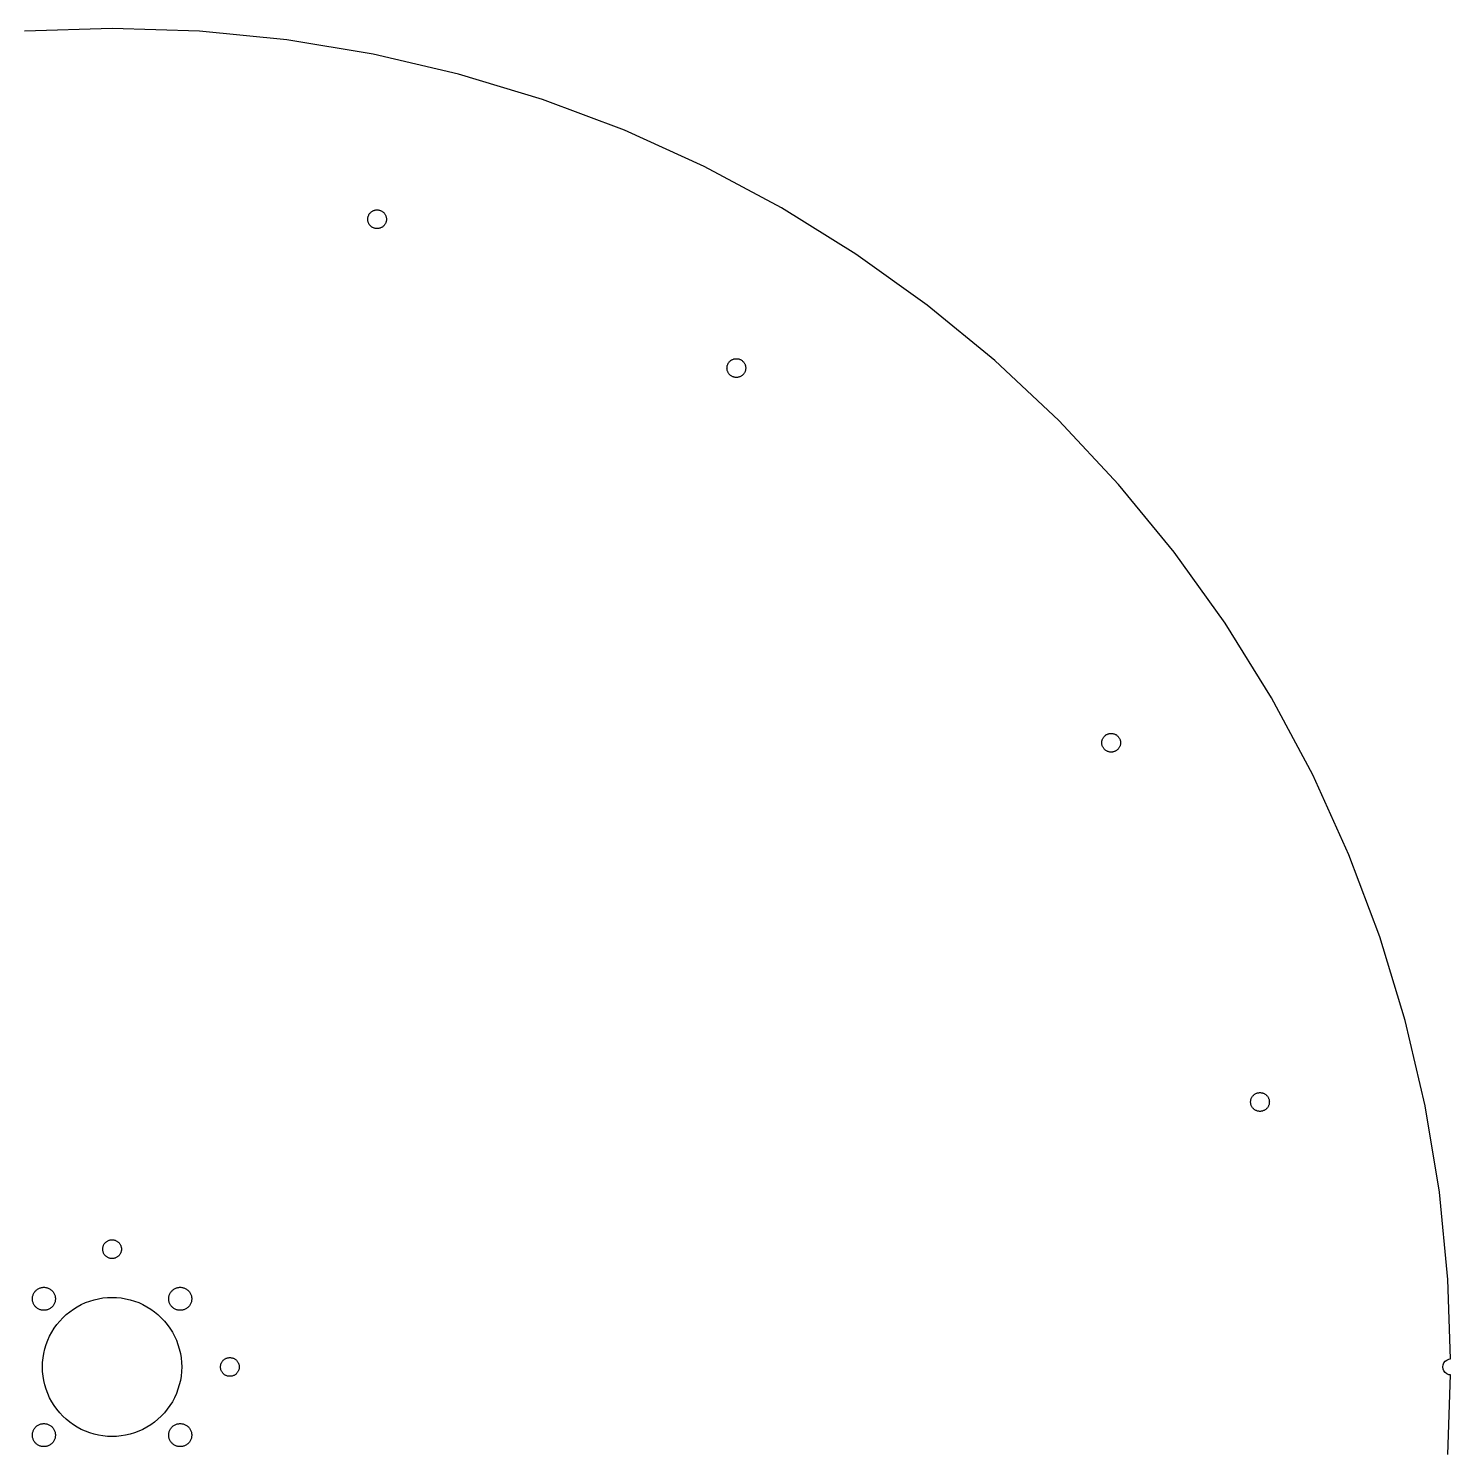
# Model space of a CAD drawing. Header units: metres. Extents: x -250 to 250, y -250 to 250.
# Drawn here: x -15.6 to 250, y -15.6 to 250 of the extents above; entities that cross this region are included whole.
import ezdxf

# ---------------------------------------------------------------- set-up
doc = ezdxf.new("R2010")
doc.units = ezdxf.units.M

msp = doc.modelspace()

# ---------------------------------------------------------------- linework, layer by layer
for p, q in [((0, 250), (-16.3508, 249.465)), ((16.3508, 249.465), (0, 250)), ((32.6315, 247.861), (16.3508, 249.465)), ((48.7726, 245.196), (32.6315, 247.861)), ((64.7048, 241.481), (48.7726, 245.196)), ((80.3599, 236.733), (64.7048, 241.481)), ((95.6709, 230.97), (80.3599, 236.733)), ((110.572, 224.218), (95.6709, 230.97)), ((125, 216.506), (110.572, 224.218)), ((47.9197, 215.135), (47.9737, 215.236)), ((47.9737, 215.236), (48.0341, 215.334)), ((48.0341, 215.334), (48.1009, 215.427)), ((48.1009, 215.427), (48.1735, 215.515)), ((48.1735, 215.515), (48.2518, 215.599)), ((48.2518, 215.599), (48.3354, 215.677)), ((48.3354, 215.677), (48.4239, 215.75)), ((48.4239, 215.75), (48.517, 215.816)), ((48.517, 215.816), (48.6142, 215.877)), ((48.6142, 215.877), (48.7152, 215.931)), ((48.7152, 215.931), (48.8195, 215.978)), ((48.8195, 215.978), (48.9267, 216.019)), ((48.9267, 216.019), (49.0363, 216.052)), ((49.0363, 216.052), (49.1478, 216.078)), ((49.1478, 216.078), (49.2608, 216.096)), ((49.2608, 216.096), (49.3748, 216.108)), ((49.3748, 216.108), (49.4892, 216.111)), ((49.4892, 216.111), (49.6037, 216.108)), ((49.6037, 216.108), (49.7177, 216.096)), ((49.7177, 216.096), (49.8306, 216.078)), ((49.8306, 216.078), (49.9422, 216.052)), ((49.9422, 216.052), (50.0517, 216.019)), ((50.0517, 216.019), (50.1589, 215.978)), ((50.1589, 215.978), (50.2632, 215.931)), ((50.2632, 215.931), (50.3642, 215.877)), ((50.3642, 215.877), (50.4615, 215.816)), ((50.4615, 215.816), (50.5546, 215.75)), ((50.5546, 215.75), (50.6431, 215.677)), ((50.6431, 215.677), (50.7267, 215.599)), ((50.7267, 215.599), (50.8049, 215.515)), ((50.8049, 215.515), (50.8776, 215.427)), ((50.8776, 215.427), (50.9443, 215.334)), ((50.9443, 215.334), (51.0048, 215.236)), ((51.0048, 215.236), (51.0587, 215.135)), ((138.893, 207.867), (125, 216.506)), ((47.7392, 214.361), (47.743, 214.476)), ((47.743, 214.247), (47.7392, 214.361)), ((47.743, 214.476), (47.7542, 214.59)), ((47.7542, 214.133), (47.743, 214.247)), ((47.7542, 214.59), (47.7729, 214.703)), ((47.7729, 214.02), (47.7542, 214.133)), ((47.7729, 214.703), (47.7989, 214.814)), ((47.7989, 213.908), (47.7729, 214.02)), ((47.7989, 214.814), (47.8321, 214.924)), ((47.8321, 213.799), (47.7989, 213.908)), ((47.8321, 214.924), (47.8724, 215.031)), ((47.8724, 213.692), (47.8321, 213.799)), ((47.8724, 215.031), (47.9197, 215.135)), ((47.9197, 213.587), (47.8724, 213.692)), ((47.9737, 213.486), (47.9197, 213.587)), ((48.0341, 213.389), (47.9737, 213.486)), ((48.1009, 213.296), (48.0341, 213.389)), ((48.1735, 213.208), (48.1009, 213.296)), ((48.2518, 213.124), (48.1735, 213.208)), ((48.3354, 213.046), (48.2518, 213.124)), ((48.4239, 212.973), (48.3354, 213.046)), ((48.517, 212.906), (48.4239, 212.973)), ((48.6142, 212.846), (48.517, 212.906)), ((48.7152, 212.792), (48.6142, 212.846)), ((48.8195, 212.745), (48.7152, 212.792)), ((48.9267, 212.704), (48.8195, 212.745)), ((49.0363, 212.671), (48.9267, 212.704)), ((49.1478, 212.645), (49.0363, 212.671)), ((49.2608, 212.626), (49.1478, 212.645)), ((49.3748, 212.615), (49.2608, 212.626)), ((49.4892, 212.611), (49.3748, 212.615)), ((49.6037, 212.615), (49.4892, 212.611)), ((49.7177, 212.626), (49.6037, 212.615)), ((49.8306, 212.645), (49.7177, 212.626)), ((49.9422, 212.671), (49.8306, 212.645)), ((50.0517, 212.704), (49.9422, 212.671)), ((50.1589, 212.745), (50.0517, 212.704)), ((50.2632, 212.792), (50.1589, 212.745)), ((50.3642, 212.846), (50.2632, 212.792)), ((50.4615, 212.906), (50.3642, 212.846)), ((50.5546, 212.973), (50.4615, 212.906)), ((50.6431, 213.046), (50.5546, 212.973)), ((50.7267, 213.124), (50.6431, 213.046)), ((50.8049, 213.208), (50.7267, 213.124)), ((50.8776, 213.296), (50.8049, 213.208)), ((50.9443, 213.389), (50.8776, 213.296)), ((51.0048, 213.486), (50.9443, 213.389)), ((51.0587, 213.587), (51.0048, 213.486)), ((51.0587, 215.135), (51.106, 215.031)), ((51.106, 213.692), (51.0587, 213.587)), ((51.106, 215.031), (51.1463, 214.924)), ((51.1463, 213.799), (51.106, 213.692)), ((51.1463, 214.924), (51.1796, 214.814)), ((51.1796, 213.908), (51.1463, 213.799)), ((51.1796, 214.814), (51.2056, 214.703)), ((51.2056, 214.02), (51.1796, 213.908)), ((51.2056, 214.703), (51.2243, 214.59)), ((51.2243, 214.133), (51.2056, 214.02)), ((51.2243, 214.59), (51.2355, 214.476)), ((51.2355, 214.247), (51.2243, 214.133)), ((51.2355, 214.476), (51.2392, 214.361)), ((51.2392, 214.361), (51.2355, 214.247)), ((152.19, 198.338), (138.893, 207.867)), ((164.836, 187.96), (152.19, 198.338)), ((114.832, 186.571), (114.836, 186.685)), ((114.836, 186.456), (114.832, 186.571)), ((114.836, 186.685), (114.847, 186.799)), ((114.847, 186.342), (114.836, 186.456)), ((114.847, 186.799), (114.866, 186.912)), ((114.866, 186.229), (114.847, 186.342)), ((114.866, 186.912), (114.892, 187.024)), ((114.892, 186.118), (114.866, 186.229)), ((114.892, 187.024), (114.925, 187.133)), ((114.925, 186.008), (114.892, 186.118)), ((114.925, 187.133), (114.965, 187.24)), ((114.965, 185.901), (114.925, 186.008)), ((114.965, 187.24), (115.013, 187.345)), ((115.013, 187.345), (115.067, 187.446)), ((115.067, 187.446), (115.127, 187.543)), ((115.127, 187.543), (115.194, 187.636)), ((115.194, 187.636), (115.267, 187.724)), ((115.267, 187.724), (115.345, 187.808)), ((115.345, 187.808), (115.428, 187.886)), ((115.428, 187.886), (115.517, 187.959)), ((115.517, 187.959), (115.61, 188.026)), ((115.61, 188.026), (115.707, 188.086)), ((115.707, 188.086), (115.808, 188.14)), ((115.808, 188.14), (115.913, 188.187)), ((115.913, 188.187), (116.02, 188.228)), ((116.02, 188.228), (116.129, 188.261)), ((116.129, 188.261), (116.241, 188.287)), ((116.241, 188.287), (116.354, 188.306)), ((116.354, 188.306), (116.468, 188.317)), ((116.468, 188.317), (116.582, 188.321)), ((116.582, 188.321), (116.697, 188.317)), ((116.697, 188.317), (116.811, 188.306)), ((116.811, 188.306), (116.924, 188.287)), ((116.924, 188.287), (117.035, 188.261)), ((117.035, 188.261), (117.145, 188.228)), ((117.145, 188.228), (117.252, 188.187)), ((117.252, 188.187), (117.356, 188.14)), ((117.356, 188.14), (117.457, 188.086)), ((117.457, 188.086), (117.554, 188.026)), ((117.554, 188.026), (117.648, 187.959)), ((117.648, 187.959), (117.736, 187.886)), ((117.736, 187.886), (117.82, 187.808)), ((117.82, 187.808), (117.898, 187.724)), ((117.898, 187.724), (117.971, 187.636)), ((117.971, 187.636), (118.037, 187.543)), ((118.037, 187.543), (118.098, 187.446)), ((118.098, 187.446), (118.152, 187.345)), ((118.152, 187.345), (118.199, 187.24)), ((118.199, 187.24), (118.239, 187.133)), ((118.239, 186.008), (118.199, 185.901)), ((118.239, 187.133), (118.273, 187.024)), ((118.273, 186.118), (118.239, 186.008)), ((118.273, 187.024), (118.299, 186.912)), ((118.299, 186.229), (118.273, 186.118)), ((118.299, 186.912), (118.317, 186.799)), ((118.317, 186.342), (118.299, 186.229)), ((118.317, 186.799), (118.328, 186.685)), ((118.328, 186.456), (118.317, 186.342)), ((118.328, 186.685), (118.332, 186.571)), ((118.332, 186.571), (118.328, 186.456)), ((176.777, 176.777), (164.836, 187.96)), ((115.013, 185.797), (114.965, 185.901)), ((115.067, 185.696), (115.013, 185.797)), ((115.127, 185.598), (115.067, 185.696)), ((115.194, 185.505), (115.127, 185.598)), ((115.267, 185.417), (115.194, 185.505)), ((115.345, 185.333), (115.267, 185.417)), ((115.428, 185.255), (115.345, 185.333)), ((115.517, 185.182), (115.428, 185.255)), ((115.61, 185.116), (115.517, 185.182)), ((115.707, 185.055), (115.61, 185.116)), ((115.808, 185.001), (115.707, 185.055)), ((115.913, 184.954), (115.808, 185.001)), ((116.02, 184.913), (115.913, 184.954)), ((116.129, 184.88), (116.02, 184.913)), ((116.241, 184.854), (116.129, 184.88)), ((116.354, 184.836), (116.241, 184.854)), ((116.468, 184.824), (116.354, 184.836)), ((116.582, 184.821), (116.468, 184.824)), ((116.697, 184.824), (116.582, 184.821)), ((116.811, 184.836), (116.697, 184.824)), ((116.924, 184.854), (116.811, 184.836)), ((117.035, 184.88), (116.924, 184.854)), ((117.145, 184.913), (117.035, 184.88)), ((117.252, 184.954), (117.145, 184.913)), ((117.356, 185.001), (117.252, 184.954)), ((117.457, 185.055), (117.356, 185.001)), ((117.554, 185.116), (117.457, 185.055)), ((117.648, 185.182), (117.554, 185.116)), ((117.736, 185.255), (117.648, 185.182)), ((117.82, 185.333), (117.736, 185.255)), ((117.898, 185.417), (117.82, 185.333)), ((117.971, 185.505), (117.898, 185.417)), ((118.037, 185.598), (117.971, 185.505)), ((118.098, 185.696), (118.037, 185.598)), ((118.152, 185.797), (118.098, 185.696)), ((118.199, 185.901), (118.152, 185.797)), ((187.96, 164.836), (176.777, 176.777)), ((198.338, 152.19), (187.96, 164.836)), ((207.867, 138.893), (198.338, 152.19)), ((216.506, 125), (207.867, 138.893)), ((224.218, 110.572), (216.506, 125)), ((184.836, 116.811), (184.854, 116.924)), ((184.854, 116.924), (184.88, 117.035)), ((184.88, 117.035), (184.913, 117.145)), ((184.913, 117.145), (184.954, 117.252)), ((184.954, 117.252), (185.001, 117.356)), ((185.001, 117.356), (185.055, 117.457)), ((185.055, 117.457), (185.116, 117.554)), ((185.116, 117.554), (185.182, 117.648)), ((185.182, 117.648), (185.255, 117.736)), ((185.255, 117.736), (185.333, 117.82)), ((185.333, 117.82), (185.417, 117.898)), ((185.417, 117.898), (185.505, 117.971)), ((185.505, 117.971), (185.598, 118.037)), ((185.598, 118.037), (185.696, 118.098)), ((185.696, 118.098), (185.797, 118.152)), ((185.797, 118.152), (185.901, 118.199)), ((185.901, 118.199), (186.008, 118.239)), ((186.008, 118.239), (186.118, 118.273)), ((186.118, 118.273), (186.229, 118.299)), ((186.229, 118.299), (186.342, 118.317)), ((186.342, 118.317), (186.456, 118.328)), ((186.456, 118.328), (186.571, 118.332)), ((186.571, 118.332), (186.685, 118.328)), ((186.685, 118.328), (186.799, 118.317)), ((186.799, 118.317), (186.912, 118.299)), ((186.912, 118.299), (187.024, 118.273)), ((187.024, 118.273), (187.133, 118.239)), ((187.133, 118.239), (187.24, 118.199)), ((187.24, 118.199), (187.345, 118.152)), ((187.345, 118.152), (187.446, 118.098)), ((187.446, 118.098), (187.543, 118.037)), ((187.543, 118.037), (187.636, 117.971)), ((187.636, 117.971), (187.724, 117.898)), ((187.724, 117.898), (187.808, 117.82)), ((187.808, 117.82), (187.886, 117.736)), ((187.886, 117.736), (187.959, 117.648)), ((187.959, 117.648), (188.026, 117.554)), ((188.026, 117.554), (188.086, 117.457)), ((188.086, 117.457), (188.14, 117.356)), ((188.14, 117.356), (188.187, 117.252)), ((188.187, 117.252), (188.228, 117.145)), ((188.228, 117.145), (188.261, 117.035)), ((188.261, 117.035), (188.287, 116.924)), ((188.287, 116.924), (188.306, 116.811)), ((184.821, 116.582), (184.824, 116.697)), ((184.824, 116.468), (184.821, 116.582)), ((184.824, 116.697), (184.836, 116.811)), ((184.836, 116.354), (184.824, 116.468)), ((184.854, 116.241), (184.836, 116.354)), ((184.88, 116.129), (184.854, 116.241)), ((184.913, 116.02), (184.88, 116.129)), ((184.954, 115.913), (184.913, 116.02)), ((185.001, 115.808), (184.954, 115.913)), ((185.055, 115.707), (185.001, 115.808)), ((185.116, 115.61), (185.055, 115.707)), ((185.182, 115.517), (185.116, 115.61)), ((185.255, 115.428), (185.182, 115.517)), ((185.333, 115.345), (185.255, 115.428)), ((185.417, 115.267), (185.333, 115.345)), ((185.505, 115.194), (185.417, 115.267)), ((185.598, 115.127), (185.505, 115.194)), ((185.696, 115.067), (185.598, 115.127)), ((185.797, 115.013), (185.696, 115.067)), ((185.901, 114.965), (185.797, 115.013)), ((186.008, 114.925), (185.901, 114.965)), ((186.118, 114.892), (186.008, 114.925)), ((186.229, 114.866), (186.118, 114.892)), ((186.342, 114.847), (186.229, 114.866)), ((186.456, 114.836), (186.342, 114.847)), ((186.571, 114.832), (186.456, 114.836)), ((186.685, 114.836), (186.571, 114.832)), ((186.799, 114.847), (186.685, 114.836)), ((186.912, 114.866), (186.799, 114.847)), ((187.024, 114.892), (186.912, 114.866)), ((187.133, 114.925), (187.024, 114.892)), ((187.24, 114.965), (187.133, 114.925)), ((187.345, 115.013), (187.24, 114.965)), ((187.446, 115.067), (187.345, 115.013)), ((187.543, 115.127), (187.446, 115.067)), ((187.636, 115.194), (187.543, 115.127)), ((187.724, 115.267), (187.636, 115.194)), ((187.808, 115.345), (187.724, 115.267)), ((187.886, 115.428), (187.808, 115.345)), ((187.959, 115.517), (187.886, 115.428)), ((188.026, 115.61), (187.959, 115.517)), ((188.086, 115.707), (188.026, 115.61)), ((188.14, 115.808), (188.086, 115.707)), ((188.187, 115.913), (188.14, 115.808)), ((188.228, 116.02), (188.187, 115.913)), ((188.261, 116.129), (188.228, 116.02)), ((188.287, 116.241), (188.261, 116.129)), ((188.306, 116.354), (188.287, 116.241)), ((188.306, 116.811), (188.317, 116.697)), ((188.317, 116.468), (188.306, 116.354)), ((188.317, 116.697), (188.321, 116.582)), ((188.321, 116.582), (188.317, 116.468)), ((230.97, 95.6709), (224.218, 110.572)), ((236.733, 80.3599), (230.97, 95.6709)), ((241.481, 64.7048), (236.733, 80.3599)), ((245.196, 48.7726), (241.481, 64.7048)), ((212.906, 50.4615), (212.973, 50.5546)), ((212.973, 50.5546), (213.046, 50.6431)), ((213.046, 50.6431), (213.124, 50.7267)), ((213.124, 50.7267), (213.208, 50.8049)), ((213.208, 50.8049), (213.296, 50.8776)), ((213.296, 50.8776), (213.389, 50.9443)), ((213.389, 50.9443), (213.486, 51.0048)), ((213.486, 51.0048), (213.587, 51.0587)), ((213.587, 51.0587), (213.692, 51.106)), ((213.692, 51.106), (213.799, 51.1463)), ((213.799, 51.1463), (213.908, 51.1796)), ((213.908, 51.1796), (214.02, 51.2056)), ((214.02, 51.2056), (214.133, 51.2243)), ((214.133, 51.2243), (214.247, 51.2355)), ((214.247, 51.2355), (214.361, 51.2392)), ((214.361, 51.2392), (214.476, 51.2355)), ((214.476, 51.2355), (214.59, 51.2243)), ((214.59, 51.2243), (214.703, 51.2056)), ((214.703, 51.2056), (214.814, 51.1796)), ((214.814, 51.1796), (214.924, 51.1463)), ((214.924, 51.1463), (215.031, 51.106)), ((215.031, 51.106), (215.135, 51.0587)), ((215.135, 51.0587), (215.236, 51.0048)), ((215.236, 51.0048), (215.334, 50.9443)), ((215.334, 50.9443), (215.427, 50.8776)), ((215.427, 50.8776), (215.515, 50.8049)), ((215.515, 50.8049), (215.599, 50.7267)), ((215.599, 50.7267), (215.677, 50.6431)), ((215.677, 50.6431), (215.75, 50.5546)), ((215.75, 50.5546), (215.816, 50.4615)), ((212.611, 49.4892), (212.615, 49.6037)), ((212.615, 49.3748), (212.611, 49.4892)), ((212.615, 49.6037), (212.626, 49.7177)), ((212.626, 49.2608), (212.615, 49.3748)), ((212.626, 49.7177), (212.645, 49.8306)), ((212.645, 49.1478), (212.626, 49.2608)), ((212.645, 49.8306), (212.671, 49.9422)), ((212.671, 49.0363), (212.645, 49.1478)), ((212.671, 49.9422), (212.704, 50.0517)), ((212.704, 48.9267), (212.671, 49.0363)), ((212.704, 50.0517), (212.745, 50.1589)), ((212.745, 48.8195), (212.704, 48.9267)), ((212.745, 50.1589), (212.792, 50.2632)), ((212.792, 48.7152), (212.745, 48.8195)), ((212.792, 50.2632), (212.846, 50.3642)), ((212.846, 48.6142), (212.792, 48.7152)), ((212.846, 50.3642), (212.906, 50.4615)), ((212.906, 48.517), (212.846, 48.6142)), ((212.973, 48.4239), (212.906, 48.517)), ((213.046, 48.3354), (212.973, 48.4239)), ((213.124, 48.2518), (213.046, 48.3354)), ((213.208, 48.1735), (213.124, 48.2518)), ((213.296, 48.1009), (213.208, 48.1735)), ((213.389, 48.0341), (213.296, 48.1009)), ((213.486, 47.9737), (213.389, 48.0341)), ((213.587, 47.9197), (213.486, 47.9737)), ((213.692, 47.8724), (213.587, 47.9197)), ((213.799, 47.8321), (213.692, 47.8724)), ((213.908, 47.7989), (213.799, 47.8321)), ((214.924, 47.8321), (214.814, 47.7989)), ((215.031, 47.8724), (214.924, 47.8321)), ((215.135, 47.9197), (215.031, 47.8724)), ((215.236, 47.9737), (215.135, 47.9197)), ((215.334, 48.0341), (215.236, 47.9737)), ((215.427, 48.1009), (215.334, 48.0341)), ((215.515, 48.1735), (215.427, 48.1009)), ((215.599, 48.2518), (215.515, 48.1735)), ((215.677, 48.3354), (215.599, 48.2518)), ((215.75, 48.4239), (215.677, 48.3354)), ((215.816, 48.517), (215.75, 48.4239)), ((215.816, 50.4615), (215.877, 50.3642)), ((215.877, 48.6142), (215.816, 48.517)), ((215.877, 50.3642), (215.931, 50.2632)), ((215.931, 48.7152), (215.877, 48.6142)), ((215.931, 50.2632), (215.978, 50.1589)), ((215.978, 48.8195), (215.931, 48.7152)), ((215.978, 50.1589), (216.019, 50.0517)), ((216.019, 48.9267), (215.978, 48.8195)), ((216.019, 50.0517), (216.052, 49.9422)), ((216.052, 49.0363), (216.019, 48.9267)), ((216.052, 49.9422), (216.078, 49.8306)), ((216.078, 49.1478), (216.052, 49.0363)), ((216.078, 49.8306), (216.096, 49.7177)), ((216.096, 49.2608), (216.078, 49.1478)), ((216.096, 49.7177), (216.108, 49.6037)), ((216.108, 49.3748), (216.096, 49.2608)), ((216.108, 49.6037), (216.111, 49.4892)), ((216.111, 49.4892), (216.108, 49.3748)), ((247.861, 32.6315), (245.196, 48.7726)), ((214.02, 47.7729), (213.908, 47.7989)), ((214.133, 47.7542), (214.02, 47.7729)), ((214.247, 47.743), (214.133, 47.7542)), ((214.361, 47.7392), (214.247, 47.743)), ((214.476, 47.743), (214.361, 47.7392)), ((214.59, 47.7542), (214.476, 47.743)), ((214.703, 47.7729), (214.59, 47.7542)), ((214.814, 47.7989), (214.703, 47.7729)), ((249.465, 16.3508), (247.861, 32.6315)), ((-1.75, 22), (-1.74625, 22.1144)), ((-1.74625, 21.8855), (-1.75, 22)), ((-1.74625, 22.1144), (-1.73502, 22.2284)), ((-1.73502, 21.7716), (-1.74625, 21.8855)), ((-1.73502, 22.2284), (-1.71637, 22.3414)), ((-1.71637, 21.6586), (-1.73502, 21.7716)), ((-1.71637, 22.3414), (-1.69037, 22.4529)), ((-1.69037, 21.5471), (-1.71637, 21.6586)), ((-1.69037, 22.4529), (-1.65712, 22.5625)), ((-1.65712, 21.4375), (-1.69037, 21.5471)), ((-1.65712, 22.5625), (-1.61678, 22.6697)), ((-1.61678, 21.3303), (-1.65712, 21.4375)), ((-1.61678, 22.6697), (-1.56952, 22.774)), ((-1.56952, 21.226), (-1.61678, 21.3303)), ((-1.56952, 22.774), (-1.51553, 22.875)), ((-1.51553, 22.875), (-1.45506, 22.9722)), ((-1.45506, 22.9722), (-1.38837, 23.0653)), ((-1.38837, 23.0653), (-1.31572, 23.1539)), ((-1.31572, 23.1539), (-1.23743, 23.2374)), ((-1.23743, 23.2374), (-1.15385, 23.3157)), ((-1.15385, 23.3157), (-1.06532, 23.3884)), ((-1.06532, 23.3884), (-0.972244, 23.4551)), ((-0.972244, 23.4551), (-0.875, 23.5155)), ((-0.875, 23.5155), (-0.774002, 23.5695)), ((-0.774002, 23.5695), (-0.669693, 23.6168)), ((-0.669693, 23.6168), (-0.562515, 23.6571)), ((-0.562515, 23.6571), (-0.452927, 23.6904)), ((-0.452927, 23.6904), (-0.3414, 23.7164)), ((-0.3414, 23.7164), (-0.228409, 23.735)), ((-0.228409, 23.735), (-0.114441, 23.7462)), ((-0.114441, 23.7462), (0, 23.75)), ((0, 23.75), (0.114441, 23.7462)), ((0.114441, 23.7462), (0.228409, 23.735)), ((0.228409, 23.735), (0.3414, 23.7164)), ((0.3414, 23.7164), (0.452927, 23.6904)), ((0.452927, 23.6904), (0.562515, 23.6571)), ((0.562515, 23.6571), (0.669693, 23.6168)), ((0.669693, 23.6168), (0.774002, 23.5695)), ((0.774002, 23.5695), (0.875, 23.5155)), ((0.875, 23.5155), (0.972244, 23.4551)), ((0.972244, 23.4551), (1.06532, 23.3884)), ((1.06532, 23.3884), (1.15385, 23.3157)), ((1.15385, 23.3157), (1.23743, 23.2374)), ((1.23743, 23.2374), (1.31572, 23.1539)), ((1.31572, 23.1539), (1.38837, 23.0653)), ((1.38837, 23.0653), (1.45506, 22.9722)), ((1.45506, 22.9722), (1.51553, 22.875)), ((1.51553, 22.875), (1.56952, 22.774)), ((1.56952, 22.774), (1.61678, 22.6697)), ((1.61678, 21.3303), (1.56952, 21.226)), ((1.61678, 22.6697), (1.65712, 22.5625)), ((1.65712, 21.4375), (1.61678, 21.3303)), ((1.65712, 22.5625), (1.69037, 22.4529)), ((1.69037, 21.5471), (1.65712, 21.4375)), ((1.69037, 22.4529), (1.71637, 22.3414)), ((1.71637, 21.6586), (1.69037, 21.5471)), ((1.71637, 22.3414), (1.73502, 22.2284)), ((1.73502, 21.7716), (1.71637, 21.6586)), ((1.73502, 22.2284), (1.74625, 22.1144)), ((1.74625, 21.8855), (1.73502, 21.7716)), ((1.74625, 22.1144), (1.75, 22)), ((1.75, 22), (1.74625, 21.8855)), ((-1.51553, 21.125), (-1.56952, 21.226)), ((-1.45506, 21.0277), (-1.51553, 21.125)), ((-1.38837, 20.9347), (-1.45506, 21.0277)), ((-1.31572, 20.8461), (-1.38837, 20.9347)), ((-1.23743, 20.7626), (-1.31572, 20.8461)), ((-1.15385, 20.6843), (-1.23743, 20.7626)), ((-1.06532, 20.6116), (-1.15385, 20.6843)), ((-0.972244, 20.5449), (-1.06532, 20.6116)), ((-0.875, 20.4845), (-0.972244, 20.5449)), ((-0.774002, 20.4305), (-0.875, 20.4845)), ((-0.669693, 20.3832), (-0.774002, 20.4305)), ((-0.562515, 20.3429), (-0.669693, 20.3832)), ((-0.452927, 20.3096), (-0.562515, 20.3429)), ((-0.3414, 20.2836), (-0.452927, 20.3096)), ((-0.228409, 20.265), (-0.3414, 20.2836)), ((-0.114441, 20.2537), (-0.228409, 20.265)), ((0, 20.25), (-0.114441, 20.2537)), ((0.114441, 20.2537), (0, 20.25)), ((0.228409, 20.265), (0.114441, 20.2537)), ((0.3414, 20.2836), (0.228409, 20.265)), ((0.452927, 20.3096), (0.3414, 20.2836)), ((0.562515, 20.3429), (0.452927, 20.3096)), ((0.669693, 20.3832), (0.562515, 20.3429)), ((0.774002, 20.4305), (0.669693, 20.3832)), ((0.875, 20.4845), (0.774002, 20.4305)), ((0.972244, 20.5449), (0.875, 20.4845)), ((1.06532, 20.6116), (0.972244, 20.5449)), ((1.15385, 20.6843), (1.06532, 20.6116)), ((1.23743, 20.7626), (1.15385, 20.6843)), ((1.31572, 20.8461), (1.23743, 20.7626)), ((1.38837, 20.9347), (1.31572, 20.8461)), ((1.45506, 21.0277), (1.38837, 20.9347)), ((1.51553, 21.125), (1.45506, 21.0277)), ((1.56952, 21.226), (1.51553, 21.125)), ((249.951, 1.49356), (249.465, 16.3508)), ((-14.8366, 13.1474), (-14.8047, 13.2844)), ((-14.8047, 13.2844), (-14.7638, 13.419)), ((-14.7638, 13.419), (-14.7142, 13.5507)), ((-14.7142, 13.5507), (-14.6562, 13.6788)), ((-14.6562, 13.6788), (-14.5899, 13.8029)), ((-14.5899, 13.8029), (-14.5156, 13.9224)), ((-14.5156, 13.9224), (-14.4336, 14.0368)), ((-14.4336, 14.0368), (-14.3444, 14.1455)), ((-14.3444, 14.1455), (-14.2482, 14.2482)), ((-14.2482, 14.2482), (-14.1455, 14.3444)), ((-14.1455, 14.3444), (-14.0368, 14.4336)), ((-14.0368, 14.4336), (-13.9224, 14.5156)), ((-13.9224, 14.5156), (-13.8029, 14.5899)), ((-13.8029, 14.5899), (-13.6788, 14.6562)), ((-13.6788, 14.6562), (-13.5507, 14.7142)), ((-13.5507, 14.7142), (-13.419, 14.7638)), ((-13.419, 14.7638), (-13.2844, 14.8047)), ((-13.2844, 14.8047), (-13.1474, 14.8366)), ((-13.1474, 14.8366), (-13.0085, 14.8595)), ((-13.0085, 14.8595), (-12.8685, 14.8733)), ((-12.8685, 14.8733), (-12.7279, 14.8779)), ((-12.7279, 14.8779), (-12.5873, 14.8733)), ((-12.5873, 14.8733), (-12.4473, 14.8595)), ((-12.4473, 14.8595), (-12.3085, 14.8366)), ((-12.3085, 14.8366), (-12.1714, 14.8047)), ((-12.1714, 14.8047), (-12.0368, 14.7638)), ((-12.0368, 14.7638), (-11.9052, 14.7142)), ((-11.9052, 14.7142), (-11.777, 14.6562)), ((-11.777, 14.6562), (-11.6529, 14.5899)), ((-11.6529, 14.5899), (-11.5334, 14.5156)), ((-11.5334, 14.5156), (-11.4191, 14.4336)), ((-11.4191, 14.4336), (-11.3103, 14.3444)), ((-11.3103, 14.3444), (-11.2076, 14.2482)), ((-11.2076, 14.2482), (-11.1115, 14.1455)), ((-11.1115, 14.1455), (-11.0222, 14.0368)), ((-11.0222, 14.0368), (-10.9403, 13.9224)), ((-10.9403, 13.9224), (-10.866, 13.8029)), ((-10.866, 13.8029), (-10.7996, 13.6788)), ((-10.7996, 13.6788), (-10.7416, 13.5507)), ((-10.7416, 13.5507), (-10.692, 13.419)), ((-10.692, 13.419), (-10.6512, 13.2844)), ((-10.6512, 13.2844), (-10.6192, 13.1474)), ((10.6192, 13.1474), (10.6512, 13.2844)), ((10.6512, 13.2844), (10.692, 13.419)), ((10.692, 13.419), (10.7416, 13.5507)), ((10.7416, 13.5507), (10.7996, 13.6788)), ((10.7996, 13.6788), (10.866, 13.8029)), ((10.866, 13.8029), (10.9403, 13.9224)), ((10.9403, 13.9224), (11.0222, 14.0368)), ((11.0222, 14.0368), (11.1115, 14.1455)), ((11.1115, 14.1455), (11.2076, 14.2482)), ((11.2076, 14.2482), (11.3103, 14.3444)), ((11.3103, 14.3444), (11.4191, 14.4336)), ((11.4191, 14.4336), (11.5334, 14.5156)), ((11.5334, 14.5156), (11.6529, 14.5899)), ((11.6529, 14.5899), (11.777, 14.6562)), ((11.777, 14.6562), (11.9052, 14.7142)), ((11.9052, 14.7142), (12.0368, 14.7638)), ((12.0368, 14.7638), (12.1714, 14.8047)), ((12.1714, 14.8047), (12.3085, 14.8366)), ((12.3085, 14.8366), (12.4473, 14.8595)), ((12.4473, 14.8595), (12.5873, 14.8733)), ((12.5873, 14.8733), (12.7279, 14.8779)), ((12.7279, 14.8779), (12.8685, 14.8733)), ((12.8685, 14.8733), (13.0085, 14.8595)), ((13.0085, 14.8595), (13.1474, 14.8366)), ((13.1474, 14.8366), (13.2844, 14.8047)), ((13.2844, 14.8047), (13.419, 14.7638)), ((13.419, 14.7638), (13.5507, 14.7142)), ((13.5507, 14.7142), (13.6788, 14.6562)), ((13.6788, 14.6562), (13.8029, 14.5899)), ((13.8029, 14.5899), (13.9224, 14.5156)), ((13.9224, 14.5156), (14.0368, 14.4336)), ((14.0368, 14.4336), (14.1455, 14.3444)), ((14.1455, 14.3444), (14.2482, 14.2482)), ((14.2482, 14.2482), (14.3444, 14.1455)), ((14.3444, 14.1455), (14.4336, 14.0368)), ((14.4336, 14.0368), (14.5156, 13.9224)), ((14.5156, 13.9224), (14.5899, 13.8029)), ((14.5899, 13.8029), (14.6562, 13.6788)), ((14.6562, 13.6788), (14.7142, 13.5507)), ((14.7142, 13.5507), (14.7638, 13.419)), ((14.7638, 13.419), (14.8047, 13.2844)), ((14.8047, 13.2844), (14.8366, 13.1474)), ((-14.8779, 12.7279), (-14.8733, 12.8685)), ((-14.8733, 12.5873), (-14.8779, 12.7279)), ((-14.8733, 12.8685), (-14.8595, 13.0085)), ((-14.8595, 12.4473), (-14.8733, 12.5873)), ((-14.8595, 13.0085), (-14.8366, 13.1474)), ((-14.8366, 12.3085), (-14.8595, 12.4473)), ((-14.8047, 12.1714), (-14.8366, 12.3085)), ((-14.7638, 12.0368), (-14.8047, 12.1714)), ((-14.7142, 11.9052), (-14.7638, 12.0368)), ((-14.6562, 11.777), (-14.7142, 11.9052)), ((-14.5899, 11.6529), (-14.6562, 11.777)), ((-14.5156, 11.5334), (-14.5899, 11.6529)), ((-14.4336, 11.4191), (-14.5156, 11.5334)), ((-14.3444, 11.3103), (-14.4336, 11.4191)), ((-14.2482, 11.2076), (-14.3444, 11.3103)), ((-14.1455, 11.1115), (-14.2482, 11.2076)), ((-14.0368, 11.0222), (-14.1455, 11.1115)), ((-13.9224, 10.9403), (-14.0368, 11.0222)), ((-13.8029, 10.866), (-13.9224, 10.9403)), ((-13.6788, 10.7996), (-13.8029, 10.866)), ((-13.5507, 10.7416), (-13.6788, 10.7996)), ((-13.419, 10.692), (-13.5507, 10.7416)), ((-13.2844, 10.6512), (-13.419, 10.692)), ((-13.1474, 10.6192), (-13.2844, 10.6512)), ((-12.1714, 10.6512), (-12.3085, 10.6192)), ((-12.0368, 10.692), (-12.1714, 10.6512)), ((-11.9052, 10.7416), (-12.0368, 10.692)), ((-11.777, 10.7996), (-11.9052, 10.7416)), ((-11.6529, 10.866), (-11.777, 10.7996)), ((-11.5334, 10.9403), (-11.6529, 10.866)), ((-11.4191, 11.0222), (-11.5334, 10.9403)), ((-11.3103, 11.1115), (-11.4191, 11.0222)), ((-11.2076, 11.2076), (-11.3103, 11.1115)), ((-11.1115, 11.3103), (-11.2076, 11.2076)), ((-11.0222, 11.4191), (-11.1115, 11.3103)), ((-10.9403, 11.5334), (-11.0222, 11.4191)), ((-10.866, 11.6529), (-10.9403, 11.5334)), ((-10.7996, 11.777), (-10.866, 11.6529)), ((-10.7416, 11.9052), (-10.7996, 11.777)), ((-10.692, 12.0368), (-10.7416, 11.9052)), ((-10.6512, 12.1714), (-10.692, 12.0368)), ((-10.6192, 12.3085), (-10.6512, 12.1714)), ((-10.6192, 13.1474), (-10.5963, 13.0085)), ((-10.5963, 12.4473), (-10.6192, 12.3085)), ((-10.5963, 13.0085), (-10.5825, 12.8685)), ((-10.5825, 12.5873), (-10.5963, 12.4473)), ((-10.5825, 12.8685), (-10.5779, 12.7279)), ((-10.5779, 12.7279), (-10.5825, 12.5873)), ((-7.91389, 10.3136), (-7.22241, 10.8091)), ((-7.22241, 10.8091), (-6.5, 11.2583)), ((-6.5, 11.2583), (-5.74974, 11.6593)), ((-5.74974, 11.6593), (-4.97488, 12.0104)), ((-4.97488, 12.0104), (-4.17871, 12.3101)), ((-4.17871, 12.3101), (-3.36464, 12.557)), ((-3.36464, 12.557), (-2.53616, 12.7502)), ((-2.53616, 12.7502), (-1.69684, 12.8888)), ((-1.69684, 12.8888), (-0.850235, 12.9722)), ((-0.850235, 12.9722), (0, 13)), ((0, 13), (0.850235, 12.9722)), ((0.850235, 12.9722), (1.69684, 12.8888)), ((1.69684, 12.8888), (2.53616, 12.7502)), ((2.53616, 12.7502), (3.36464, 12.557)), ((3.36464, 12.557), (4.17871, 12.3101)), ((4.17871, 12.3101), (4.97488, 12.0104)), ((4.97488, 12.0104), (5.74974, 11.6593)), ((5.74974, 11.6593), (6.5, 11.2583)), ((6.5, 11.2583), (7.22241, 10.8091)), ((7.22241, 10.8091), (7.91389, 10.3136)), ((10.5779, 12.7279), (10.5825, 12.8685)), ((10.5825, 12.5873), (10.5779, 12.7279)), ((10.5825, 12.8685), (10.5963, 13.0085)), ((10.5963, 12.4473), (10.5825, 12.5873)), ((10.5963, 13.0085), (10.6192, 13.1474)), ((10.6192, 12.3085), (10.5963, 12.4473)), ((10.6512, 12.1714), (10.6192, 12.3085)), ((10.692, 12.0368), (10.6512, 12.1714)), ((10.7416, 11.9052), (10.692, 12.0368)), ((10.7996, 11.777), (10.7416, 11.9052)), ((10.866, 11.6529), (10.7996, 11.777)), ((10.9403, 11.5334), (10.866, 11.6529)), ((11.0222, 11.4191), (10.9403, 11.5334)), ((11.1115, 11.3103), (11.0222, 11.4191)), ((11.2076, 11.2076), (11.1115, 11.3103)), ((11.3103, 11.1115), (11.2076, 11.2076)), ((11.4191, 11.0222), (11.3103, 11.1115)), ((11.5334, 10.9403), (11.4191, 11.0222)), ((11.6529, 10.866), (11.5334, 10.9403)), ((11.777, 10.7996), (11.6529, 10.866)), ((11.9052, 10.7416), (11.777, 10.7996)), ((12.0368, 10.692), (11.9052, 10.7416)), ((12.1714, 10.6512), (12.0368, 10.692)), ((12.3085, 10.6192), (12.1714, 10.6512)), ((13.2844, 10.6512), (13.1474, 10.6192)), ((13.419, 10.692), (13.2844, 10.6512)), ((13.5507, 10.7416), (13.419, 10.692)), ((13.6788, 10.7996), (13.5507, 10.7416)), ((13.8029, 10.866), (13.6788, 10.7996)), ((13.9224, 10.9403), (13.8029, 10.866)), ((14.0368, 11.0222), (13.9224, 10.9403)), ((14.1455, 11.1115), (14.0368, 11.0222)), ((14.2482, 11.2076), (14.1455, 11.1115)), ((14.3444, 11.3103), (14.2482, 11.2076)), ((14.4336, 11.4191), (14.3444, 11.3103)), ((14.5156, 11.5334), (14.4336, 11.4191)), ((14.5899, 11.6529), (14.5156, 11.5334)), ((14.6562, 11.777), (14.5899, 11.6529)), ((14.7142, 11.9052), (14.6562, 11.777)), ((14.7638, 12.0368), (14.7142, 11.9052)), ((14.8047, 12.1714), (14.7638, 12.0368)), ((14.8366, 12.3085), (14.8047, 12.1714)), ((14.8366, 13.1474), (14.8595, 13.0085)), ((14.8595, 12.4473), (14.8366, 12.3085)), ((14.8595, 13.0085), (14.8733, 12.8685)), ((14.8733, 12.5873), (14.8595, 12.4473)), ((14.8733, 12.8685), (14.8779, 12.7279)), ((14.8779, 12.7279), (14.8733, 12.5873)), ((-13.0085, 10.5963), (-13.1474, 10.6192)), ((-12.8685, 10.5825), (-13.0085, 10.5963)), ((-12.7279, 10.5779), (-12.8685, 10.5825)), ((-12.5873, 10.5825), (-12.7279, 10.5779)), ((-12.4473, 10.5963), (-12.5873, 10.5825)), ((-12.3085, 10.6192), (-12.4473, 10.5963)), ((-10.3136, 7.91389), (-9.77391, 8.57149)), ((-9.77391, 8.57149), (-9.19238, 9.19238)), ((-9.19238, 9.19238), (-8.57149, 9.77391)), ((-8.57149, 9.77391), (-7.91389, 10.3136)), ((7.91389, 10.3136), (8.57149, 9.77391)), ((8.57149, 9.77391), (9.19238, 9.19238)), ((9.19238, 9.19238), (9.77391, 8.57149)), ((9.77391, 8.57149), (10.3136, 7.91389)), ((12.4473, 10.5963), (12.3085, 10.6192)), ((12.5873, 10.5825), (12.4473, 10.5963)), ((12.7279, 10.5779), (12.5873, 10.5825)), ((12.8685, 10.5825), (12.7279, 10.5779)), ((13.0085, 10.5963), (12.8685, 10.5825)), ((13.1474, 10.6192), (13.0085, 10.5963)), ((-12.0104, 4.97488), (-11.6593, 5.74974)), ((-11.6593, 5.74974), (-11.2583, 6.5)), ((-11.2583, 6.5), (-10.8091, 7.22241)), ((-10.8091, 7.22241), (-10.3136, 7.91389)), ((10.3136, 7.91389), (10.8091, 7.22241)), ((10.8091, 7.22241), (11.2583, 6.5)), ((11.2583, 6.5), (11.6593, 5.74974)), ((11.6593, 5.74974), (12.0104, 4.97488)), ((-12.7502, 2.53616), (-12.557, 3.36464)), ((-12.557, 3.36464), (-12.3101, 4.17871)), ((-12.3101, 4.17871), (-12.0104, 4.97488)), ((12.0104, 4.97488), (12.3101, 4.17871)), ((12.3101, 4.17871), (12.557, 3.36464)), ((12.557, 3.36464), (12.7502, 2.53616)), ((-13, 0), (-12.9722, 0.850235)), ((-12.9722, -0.850235), (-13, 0)), ((-12.9722, 0.850235), (-12.8888, 1.69684)), ((-12.8888, 1.69684), (-12.7502, 2.53616)), ((12.7502, 2.53616), (12.8888, 1.69684)), ((12.8888, 1.69684), (12.9722, 0.850235)), ((12.9722, 0.850235), (13, 0)), ((13, 0), (12.9722, -0.850235)), ((20.25, 0), (20.2537, 0.114441)), ((20.2537, -0.114441), (20.25, 0)), ((20.2537, 0.114441), (20.265, 0.228409)), ((20.265, 0.228409), (20.2836, 0.3414)), ((20.2836, 0.3414), (20.3096, 0.452927)), ((20.3096, 0.452927), (20.3429, 0.562515)), ((20.3429, 0.562515), (20.3832, 0.669693)), ((20.3832, 0.669693), (20.4305, 0.774002)), ((20.4305, 0.774002), (20.4845, 0.875)), ((20.4845, 0.875), (20.5449, 0.972244)), ((20.5449, 0.972244), (20.6116, 1.06532)), ((20.6116, 1.06532), (20.6843, 1.15385)), ((20.6843, 1.15385), (20.7626, 1.23743)), ((20.7626, 1.23743), (20.8461, 1.31572)), ((20.8461, 1.31572), (20.9347, 1.38837)), ((20.9347, 1.38837), (21.0277, 1.45506)), ((21.0277, 1.45506), (21.125, 1.51553)), ((21.125, 1.51553), (21.226, 1.56952)), ((21.226, 1.56952), (21.3303, 1.61678)), ((21.3303, 1.61678), (21.4375, 1.65712)), ((21.4375, 1.65712), (21.5471, 1.69037)), ((21.5471, 1.69037), (21.6586, 1.71637)), ((21.6586, 1.71637), (21.7716, 1.73502)), ((21.7716, 1.73502), (21.8855, 1.74625)), ((21.8855, 1.74625), (22, 1.75)), ((22, 1.75), (22.1144, 1.74625)), ((22.1144, 1.74625), (22.2284, 1.73502)), ((22.2284, 1.73502), (22.3414, 1.71637)), ((22.3414, 1.71637), (22.4529, 1.69037)), ((22.4529, 1.69037), (22.5625, 1.65712)), ((22.5625, 1.65712), (22.6697, 1.61678)), ((22.6697, 1.61678), (22.774, 1.56952)), ((22.774, 1.56952), (22.875, 1.51553)), ((22.875, 1.51553), (22.9722, 1.45506)), ((22.9722, 1.45506), (23.0653, 1.38837)), ((23.0653, 1.38837), (23.1539, 1.31572)), ((23.1539, 1.31572), (23.2374, 1.23743)), ((23.2374, 1.23743), (23.3157, 1.15385)), ((23.3157, 1.15385), (23.3884, 1.06532)), ((23.3884, 1.06532), (23.4551, 0.972244)), ((23.4551, 0.972244), (23.5155, 0.875)), ((23.5155, 0.875), (23.5695, 0.774002)), ((23.5695, 0.774002), (23.6168, 0.669693)), ((23.6168, 0.669693), (23.6571, 0.562515)), ((23.6571, 0.562515), (23.6904, 0.452927)), ((23.6904, 0.452927), (23.7164, 0.3414)), ((23.7164, 0.3414), (23.735, 0.228409)), ((23.735, 0.228409), (23.7462, 0.114441)), ((23.7462, 0.114441), (23.75, 0)), ((23.75, 0), (23.7462, -0.114441)), ((248.5, 0), (248.551, 0.388214)), ((248.551, -0.388214), (248.5, 0)), ((248.551, 0.388214), (248.701, 0.75)), ((248.701, 0.75), (248.939, 1.06065)), ((248.939, 1.06065), (249.25, 1.29903)), ((249.25, 1.29903), (249.612, 1.44888)), ((249.612, 1.44888), (249.951, 1.49356)), ((-12.8888, -1.69684), (-12.9722, -0.850235)), ((-12.7502, -2.53616), (-12.8888, -1.69684)), ((-12.557, -3.36464), (-12.7502, -2.53616)), ((12.7502, -2.53616), (12.557, -3.36464)), ((12.8888, -1.69684), (12.7502, -2.53616)), ((12.9722, -0.850235), (12.8888, -1.69684)), ((20.265, -0.228409), (20.2537, -0.114441)), ((20.2836, -0.3414), (20.265, -0.228409)), ((20.3096, -0.452927), (20.2836, -0.3414)), ((20.3429, -0.562515), (20.3096, -0.452927)), ((20.3832, -0.669693), (20.3429, -0.562515)), ((20.4305, -0.774002), (20.3832, -0.669693)), ((20.4845, -0.875), (20.4305, -0.774002)), ((20.5449, -0.972244), (20.4845, -0.875)), ((20.6116, -1.06532), (20.5449, -0.972244)), ((20.6843, -1.15385), (20.6116, -1.06532)), ((20.7626, -1.23743), (20.6843, -1.15385)), ((20.8461, -1.31572), (20.7626, -1.23743)), ((20.9347, -1.38837), (20.8461, -1.31572)), ((21.0277, -1.45506), (20.9347, -1.38837)), ((21.125, -1.51553), (21.0277, -1.45506)), ((21.226, -1.56952), (21.125, -1.51553)), ((21.3303, -1.61678), (21.226, -1.56952)), ((21.4375, -1.65712), (21.3303, -1.61678)), ((21.5471, -1.69037), (21.4375, -1.65712)), ((21.6586, -1.71637), (21.5471, -1.69037)), ((21.7716, -1.73502), (21.6586, -1.71637)), ((21.8855, -1.74625), (21.7716, -1.73502)), ((22, -1.75), (21.8855, -1.74625)), ((22.1144, -1.74625), (22, -1.75)), ((22.2284, -1.73502), (22.1144, -1.74625)), ((22.3414, -1.71637), (22.2284, -1.73502)), ((22.4529, -1.69037), (22.3414, -1.71637)), ((22.5625, -1.65712), (22.4529, -1.69037)), ((22.6697, -1.61678), (22.5625, -1.65712)), ((22.774, -1.56952), (22.6697, -1.61678)), ((22.875, -1.51553), (22.774, -1.56952)), ((22.9722, -1.45506), (22.875, -1.51553)), ((23.0653, -1.38837), (22.9722, -1.45506)), ((23.1539, -1.31572), (23.0653, -1.38837)), ((23.2374, -1.23743), (23.1539, -1.31572)), ((23.3157, -1.15385), (23.2374, -1.23743)), ((23.3884, -1.06532), (23.3157, -1.15385)), ((23.4551, -0.972244), (23.3884, -1.06532)), ((23.5155, -0.875), (23.4551, -0.972244)), ((23.5695, -0.774002), (23.5155, -0.875)), ((23.6168, -0.669693), (23.5695, -0.774002)), ((23.6571, -0.562515), (23.6168, -0.669693)), ((23.6904, -0.452927), (23.6571, -0.562515)), ((23.7164, -0.3414), (23.6904, -0.452927)), ((23.735, -0.228409), (23.7164, -0.3414)), ((23.7462, -0.114441), (23.735, -0.228409)), ((248.701, -0.75), (248.551, -0.388214)), ((248.939, -1.06065), (248.701, -0.75)), ((249.25, -1.29903), (248.939, -1.06065)), ((249.612, -1.44888), (249.25, -1.29903)), ((249.465, -16.3508), (249.951, -1.49356)), ((249.951, -1.49356), (249.612, -1.44888)), ((-12.3101, -4.17871), (-12.557, -3.36464)), ((-12.0104, -4.97488), (-12.3101, -4.17871)), ((-11.6593, -5.74974), (-12.0104, -4.97488)), ((12.0104, -4.97488), (11.6593, -5.74974)), ((12.3101, -4.17871), (12.0104, -4.97488)), ((12.557, -3.36464), (12.3101, -4.17871)), ((-11.2583, -6.5), (-11.6593, -5.74974)), ((-10.8091, -7.22241), (-11.2583, -6.5)), ((-10.3136, -7.91389), (-10.8091, -7.22241)), ((-9.77391, -8.57149), (-10.3136, -7.91389)), ((10.3136, -7.91389), (9.77391, -8.57149)), ((10.8091, -7.22241), (10.3136, -7.91389)), ((11.2583, -6.5), (10.8091, -7.22241)), ((11.6593, -5.74974), (11.2583, -6.5)), ((-13.2844, -10.6512), (-13.1474, -10.6192)), ((-13.1474, -10.6192), (-13.0085, -10.5963)), ((-13.0085, -10.5963), (-12.8685, -10.5825)), ((-12.8685, -10.5825), (-12.7279, -10.5779)), ((-12.7279, -10.5779), (-12.5873, -10.5825)), ((-12.5873, -10.5825), (-12.4473, -10.5963)), ((-12.4473, -10.5963), (-12.3085, -10.6192)), ((-12.3085, -10.6192), (-12.1714, -10.6512)), ((-9.19238, -9.19238), (-9.77391, -8.57149)), ((-8.57149, -9.77391), (-9.19238, -9.19238)), ((-7.91389, -10.3136), (-8.57149, -9.77391)), ((-7.22241, -10.8091), (-7.91389, -10.3136)), ((7.91389, -10.3136), (7.22241, -10.8091)), ((8.57149, -9.77391), (7.91389, -10.3136)), ((9.19238, -9.19238), (8.57149, -9.77391)), ((9.77391, -8.57149), (9.19238, -9.19238)), ((12.1714, -10.6512), (12.3085, -10.6192)), ((12.3085, -10.6192), (12.4473, -10.5963)), ((12.4473, -10.5963), (12.5873, -10.5825)), ((12.5873, -10.5825), (12.7279, -10.5779)), ((12.7279, -10.5779), (12.8685, -10.5825)), ((12.8685, -10.5825), (13.0085, -10.5963)), ((13.0085, -10.5963), (13.1474, -10.6192)), ((13.1474, -10.6192), (13.2844, -10.6512)), ((-14.8779, -12.7279), (-14.8733, -12.5873)), ((-14.8733, -12.8685), (-14.8779, -12.7279)), ((-14.8733, -12.5873), (-14.8595, -12.4473)), ((-14.8595, -13.0085), (-14.8733, -12.8685)), ((-14.8595, -12.4473), (-14.8366, -12.3085)), ((-14.8366, -13.1474), (-14.8595, -13.0085)), ((-14.8366, -12.3085), (-14.8047, -12.1714)), ((-14.8047, -13.2844), (-14.8366, -13.1474)), ((-14.8047, -12.1714), (-14.7638, -12.0368)), ((-14.7638, -12.0368), (-14.7142, -11.9052)), ((-14.7142, -11.9052), (-14.6562, -11.777)), ((-14.6562, -11.777), (-14.5899, -11.6529)), ((-14.5899, -11.6529), (-14.5156, -11.5334)), ((-14.5156, -11.5334), (-14.4336, -11.4191)), ((-14.4336, -11.4191), (-14.3444, -11.3103)), ((-14.3444, -11.3103), (-14.2482, -11.2076)), ((-14.2482, -11.2076), (-14.1455, -11.1115)), ((-14.1455, -11.1115), (-14.0368, -11.0222)), ((-14.0368, -11.0222), (-13.9224, -10.9403)), ((-13.9224, -10.9403), (-13.8029, -10.866)), ((-13.8029, -10.866), (-13.6788, -10.7996)), ((-13.6788, -10.7996), (-13.5507, -10.7416)), ((-13.5507, -10.7416), (-13.419, -10.692)), ((-13.419, -10.692), (-13.2844, -10.6512)), ((-12.1714, -10.6512), (-12.0368, -10.692)), ((-12.0368, -10.692), (-11.9052, -10.7416)), ((-11.9052, -10.7416), (-11.777, -10.7996)), ((-11.777, -10.7996), (-11.6529, -10.866)), ((-11.6529, -10.866), (-11.5334, -10.9403)), ((-11.5334, -10.9403), (-11.4191, -11.0222)), ((-11.4191, -11.0222), (-11.3103, -11.1115)), ((-11.3103, -11.1115), (-11.2076, -11.2076)), ((-11.2076, -11.2076), (-11.1115, -11.3103)), ((-11.1115, -11.3103), (-11.0222, -11.4191)), ((-11.0222, -11.4191), (-10.9403, -11.5334)), ((-10.9403, -11.5334), (-10.866, -11.6529)), ((-10.866, -11.6529), (-10.7996, -11.777)), ((-10.7996, -11.777), (-10.7416, -11.9052)), ((-10.7416, -11.9052), (-10.692, -12.0368)), ((-10.692, -12.0368), (-10.6512, -12.1714)), ((-10.6512, -12.1714), (-10.6192, -12.3085)), ((-10.6192, -13.1474), (-10.6512, -13.2844)), ((-10.6192, -12.3085), (-10.5963, -12.4473)), ((-10.5963, -13.0085), (-10.6192, -13.1474)), ((-10.5963, -12.4473), (-10.5825, -12.5873)), ((-10.5825, -12.8685), (-10.5963, -13.0085)), ((-10.5825, -12.5873), (-10.5779, -12.7279)), ((-10.5779, -12.7279), (-10.5825, -12.8685)), ((-6.5, -11.2583), (-7.22241, -10.8091)), ((-5.74974, -11.6593), (-6.5, -11.2583)), ((-4.97488, -12.0104), (-5.74974, -11.6593)), ((-4.17871, -12.3101), (-4.97488, -12.0104)), ((-3.36464, -12.557), (-4.17871, -12.3101)), ((-2.53616, -12.7502), (-3.36464, -12.557)), ((-1.69684, -12.8888), (-2.53616, -12.7502)), ((-0.850235, -12.9722), (-1.69684, -12.8888)), ((0, -13), (-0.850235, -12.9722)), ((0.850235, -12.9722), (0, -13)), ((1.69684, -12.8888), (0.850235, -12.9722)), ((2.53616, -12.7502), (1.69684, -12.8888)), ((3.36464, -12.557), (2.53616, -12.7502)), ((4.17871, -12.3101), (3.36464, -12.557)), ((4.97488, -12.0104), (4.17871, -12.3101)), ((5.74974, -11.6593), (4.97488, -12.0104)), ((6.5, -11.2583), (5.74974, -11.6593)), ((7.22241, -10.8091), (6.5, -11.2583)), ((10.5779, -12.7279), (10.5825, -12.5873)), ((10.5825, -12.8685), (10.5779, -12.7279)), ((10.5825, -12.5873), (10.5963, -12.4473)), ((10.5963, -13.0085), (10.5825, -12.8685)), ((10.5963, -12.4473), (10.6192, -12.3085)), ((10.6192, -13.1474), (10.5963, -13.0085)), ((10.6192, -12.3085), (10.6512, -12.1714)), ((10.6512, -13.2844), (10.6192, -13.1474)), ((10.6512, -12.1714), (10.692, -12.0368)), ((10.692, -12.0368), (10.7416, -11.9052)), ((10.7416, -11.9052), (10.7996, -11.777)), ((10.7996, -11.777), (10.866, -11.6529)), ((10.866, -11.6529), (10.9403, -11.5334)), ((10.9403, -11.5334), (11.0222, -11.4191)), ((11.0222, -11.4191), (11.1115, -11.3103)), ((11.1115, -11.3103), (11.2076, -11.2076)), ((11.2076, -11.2076), (11.3103, -11.1115)), ((11.3103, -11.1115), (11.4191, -11.0222)), ((11.4191, -11.0222), (11.5334, -10.9403)), ((11.5334, -10.9403), (11.6529, -10.866)), ((11.6529, -10.866), (11.777, -10.7996)), ((11.777, -10.7996), (11.9052, -10.7416)), ((11.9052, -10.7416), (12.0368, -10.692)), ((12.0368, -10.692), (12.1714, -10.6512)), ((13.2844, -10.6512), (13.419, -10.692)), ((13.419, -10.692), (13.5507, -10.7416)), ((13.5507, -10.7416), (13.6788, -10.7996)), ((13.6788, -10.7996), (13.8029, -10.866)), ((13.8029, -10.866), (13.9224, -10.9403)), ((13.9224, -10.9403), (14.0368, -11.0222)), ((14.0368, -11.0222), (14.1455, -11.1115)), ((14.1455, -11.1115), (14.2482, -11.2076)), ((14.2482, -11.2076), (14.3444, -11.3103)), ((14.3444, -11.3103), (14.4336, -11.4191)), ((14.4336, -11.4191), (14.5156, -11.5334)), ((14.5156, -11.5334), (14.5899, -11.6529)), ((14.5899, -11.6529), (14.6562, -11.777)), ((14.6562, -11.777), (14.7142, -11.9052)), ((14.7142, -11.9052), (14.7638, -12.0368)), ((14.7638, -12.0368), (14.8047, -12.1714)), ((14.8047, -12.1714), (14.8366, -12.3085)), ((14.8366, -13.1474), (14.8047, -13.2844)), ((14.8366, -12.3085), (14.8595, -12.4473)), ((14.8595, -13.0085), (14.8366, -13.1474)), ((14.8595, -12.4473), (14.8733, -12.5873)), ((14.8733, -12.8685), (14.8595, -13.0085)), ((14.8733, -12.5873), (14.8779, -12.7279)), ((14.8779, -12.7279), (14.8733, -12.8685)), ((-14.7638, -13.419), (-14.8047, -13.2844)), ((-14.7142, -13.5507), (-14.7638, -13.419)), ((-14.6562, -13.6788), (-14.7142, -13.5507)), ((-14.5899, -13.8029), (-14.6562, -13.6788)), ((-14.5156, -13.9224), (-14.5899, -13.8029)), ((-14.4336, -14.0368), (-14.5156, -13.9224)), ((-14.3444, -14.1455), (-14.4336, -14.0368)), ((-14.2482, -14.2482), (-14.3444, -14.1455)), ((-14.1455, -14.3444), (-14.2482, -14.2482)), ((-14.0368, -14.4336), (-14.1455, -14.3444)), ((-13.9224, -14.5156), (-14.0368, -14.4336)), ((-13.8029, -14.5899), (-13.9224, -14.5156)), ((-13.6788, -14.6562), (-13.8029, -14.5899)), ((-13.5507, -14.7142), (-13.6788, -14.6562)), ((-13.419, -14.7638), (-13.5507, -14.7142)), ((-13.2844, -14.8047), (-13.419, -14.7638)), ((-13.1474, -14.8366), (-13.2844, -14.8047)), ((-13.0085, -14.8595), (-13.1474, -14.8366)), ((-12.8685, -14.8733), (-13.0085, -14.8595)), ((-12.7279, -14.8779), (-12.8685, -14.8733)), ((-12.5873, -14.8733), (-12.7279, -14.8779)), ((-12.4473, -14.8595), (-12.5873, -14.8733)), ((-12.3085, -14.8366), (-12.4473, -14.8595)), ((-12.1714, -14.8047), (-12.3085, -14.8366)), ((-12.0368, -14.7638), (-12.1714, -14.8047)), ((-11.9052, -14.7142), (-12.0368, -14.7638)), ((-11.777, -14.6562), (-11.9052, -14.7142)), ((-11.6529, -14.5899), (-11.777, -14.6562)), ((-11.5334, -14.5156), (-11.6529, -14.5899)), ((-11.4191, -14.4336), (-11.5334, -14.5156)), ((-11.3103, -14.3444), (-11.4191, -14.4336)), ((-11.2076, -14.2482), (-11.3103, -14.3444)), ((-11.1115, -14.1455), (-11.2076, -14.2482)), ((-11.0222, -14.0368), (-11.1115, -14.1455)), ((-10.9403, -13.9224), (-11.0222, -14.0368)), ((-10.866, -13.8029), (-10.9403, -13.9224)), ((-10.7996, -13.6788), (-10.866, -13.8029)), ((-10.7416, -13.5507), (-10.7996, -13.6788)), ((-10.692, -13.419), (-10.7416, -13.5507)), ((-10.6512, -13.2844), (-10.692, -13.419)), ((10.692, -13.419), (10.6512, -13.2844)), ((10.7416, -13.5507), (10.692, -13.419)), ((10.7996, -13.6788), (10.7416, -13.5507)), ((10.866, -13.8029), (10.7996, -13.6788)), ((10.9403, -13.9224), (10.866, -13.8029)), ((11.0222, -14.0368), (10.9403, -13.9224)), ((11.1115, -14.1455), (11.0222, -14.0368)), ((11.2076, -14.2482), (11.1115, -14.1455)), ((11.3103, -14.3444), (11.2076, -14.2482)), ((11.4191, -14.4336), (11.3103, -14.3444)), ((11.5334, -14.5156), (11.4191, -14.4336)), ((11.6529, -14.5899), (11.5334, -14.5156)), ((11.777, -14.6562), (11.6529, -14.5899)), ((11.9052, -14.7142), (11.777, -14.6562)), ((12.0368, -14.7638), (11.9052, -14.7142)), ((12.1714, -14.8047), (12.0368, -14.7638)), ((12.3085, -14.8366), (12.1714, -14.8047)), ((12.4473, -14.8595), (12.3085, -14.8366)), ((12.5873, -14.8733), (12.4473, -14.8595)), ((12.7279, -14.8779), (12.5873, -14.8733)), ((12.8685, -14.8733), (12.7279, -14.8779)), ((13.0085, -14.8595), (12.8685, -14.8733)), ((13.1474, -14.8366), (13.0085, -14.8595)), ((13.2844, -14.8047), (13.1474, -14.8366)), ((13.419, -14.7638), (13.2844, -14.8047)), ((13.5507, -14.7142), (13.419, -14.7638)), ((13.6788, -14.6562), (13.5507, -14.7142)), ((13.8029, -14.5899), (13.6788, -14.6562)), ((13.9224, -14.5156), (13.8029, -14.5899)), ((14.0368, -14.4336), (13.9224, -14.5156)), ((14.1455, -14.3444), (14.0368, -14.4336)), ((14.2482, -14.2482), (14.1455, -14.3444)), ((14.3444, -14.1455), (14.2482, -14.2482)), ((14.4336, -14.0368), (14.3444, -14.1455)), ((14.5156, -13.9224), (14.4336, -14.0368)), ((14.5899, -13.8029), (14.5156, -13.9224)), ((14.6562, -13.6788), (14.5899, -13.8029)), ((14.7142, -13.5507), (14.6562, -13.6788)), ((14.7638, -13.419), (14.7142, -13.5507)), ((14.8047, -13.2844), (14.7638, -13.419))]:
    msp.add_line(p, q)

doc.saveas('drawing.dxf')
